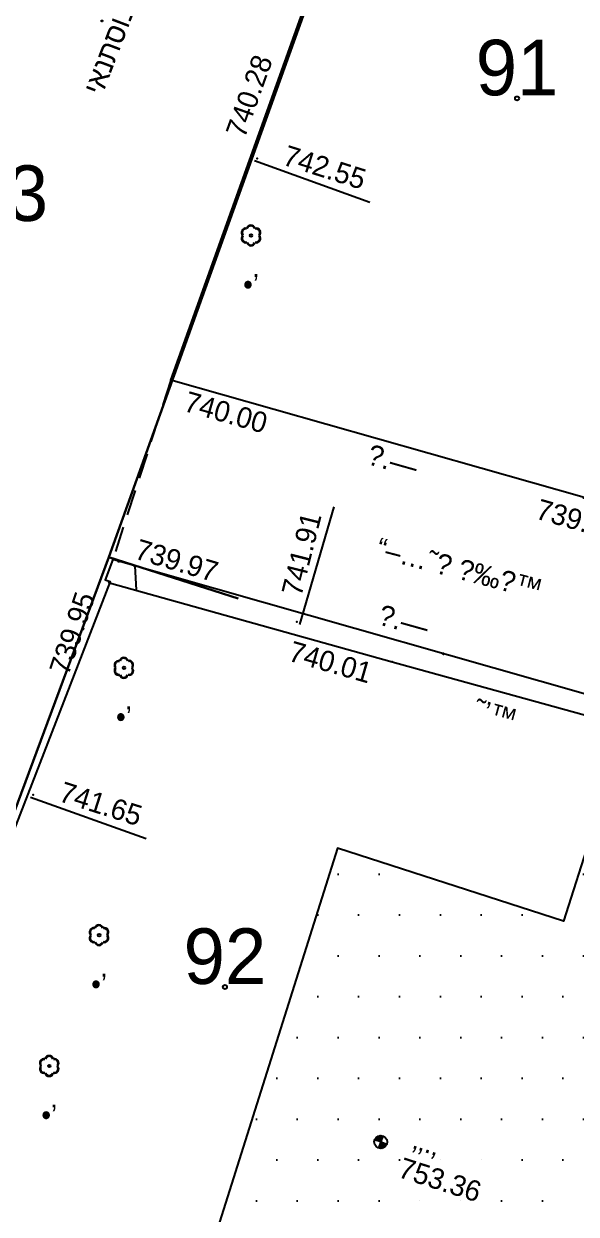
# Model space of a CAD drawing. Extents: x 220180 to 220303, y 630173 to 630265.
# Drawn here: x 220225.79 to 220236.51, y 630204.7 to 630227.84 of the extents above; entities that cross this region are included whole.
import ezdxf
from ezdxf.enums import TextEntityAlignment as Align

# ---------------------------------------------------------------- set-up
doc = ezdxf.new("R2010")
doc.units = 0
doc.linetypes.add('DASHED', pattern=[0.75, 0.5, -0.25])
for name, color, linetype in [('C1602_0', 236, 'Continuous'), ('C1603_0', 236, 'Continuous'), ('M1502', 15, 'Continuous'), ('M2801', 95, 'Continuous')]:
    doc.layers.add(name, color=color, linetype=linetype)
for name, color, linetype, lineweight in [('M2200', 5, 'Continuous', 25), ('M2221', 1, 'Continuous', 25), ('M2299', 7, 'Continuous', 25), ('M2401', 14, 'DASHED', 25), ('M2407', 22, 'DASHED', 25), ('M2605', 142, 'Continuous', 25), ('M2612', 64, 'Continuous', 25), ('M2651', 1, 'Continuous', 25)]:
    doc.layers.add(name, color=color, linetype=linetype, lineweight=lineweight)
doc.styles.add('HANIT_TEXT', font='hebtxt')
doc.styles.add('hebtxt', font='hebtxt.shx')

# ---------------------------------------------------------------- blocks, each defined once
blk = doc.blocks.new('C1603')
at = {"color": 255}
blk.add_circle((0, 0), 0.1, dxfattribs=at)
at = {"style": 'hebtxt', "width": 3}
blk.add_attdef('CROSS', text='', height=4, dxfattribs=at).set_placement((0, 1.5), align=Align.MIDDLE)
at = {"style": 'hebtxt'}
blk.add_attdef('PARCEL_NAME', text='', height=2.7, dxfattribs=at).set_placement((0, 1.5), align=Align.MIDDLE)
at = {"style": 'hebtxt', "flags": 1}
for tag, p in [('GUSH', (0, -1)), ('PARCEL_STATUS', (0, -2.5)), ('PARCEL_SOURCE', (0, -4)), ('LEGAL_AREA', (0, -5.5)), ('CALC_AREA', (0, -7)), ('PARCEL_PREVIOUS', (0, -8.5)), ('GUSH_PREVIOUS', (0, -10)), ('TABA_PLAN', (0, -11.5)), ('TABA_MIGRASH', (0, -13)), ('TABA_YEUD', (0, -14.5)), ('COMMENT', (0, -16))]:
    blk.add_attdef(tag, text='', height=1, dxfattribs=at).set_placement(p, align=Align.MIDDLE)
blk = doc.blocks.new('M2801_E')
blk.add_circle((0, 0), 0.1)
for centre, radius, start, end in [((-0.404, 0.218), 0.341, 79.54762, 220.66756), ((-0.404, 0.218), 0.291, 79.54762, 220.66756), ((-0.011, 0.455), 0.345, 16.98879, 163.38726), ((-0.011, 0.455), 0.295, 16.98879, 163.38726), ((0.398, 0.229), 0.336, 316.98297, 103.51554), ((0.398, 0.229), 0.286, 316.98297, 103.51554), ((-0.401, -0.224), 0.342, 140.07378, 283.84502), ((-0.401, -0.224), 0.292, 140.07378, 283.84502), ((-0.008, -0.48), 0.32, 193.68325, 346.6724), ((-0.008, -0.48), 0.27, 193.68325, 346.6724), ((0.399, -0.231), 0.336, 253.47409, 43.39426), ((0.399, -0.231), 0.286, 253.47409, 43.39426)]:
    blk.add_arc(centre, radius, start, end)
at = {"style": 'HANIT_TEXT'}
blk.add_attdef('NAME', text='', height=1.6, dxfattribs=at).set_placement((0, 0.5), align=Align.BOTTOM_CENTER)
at = {"style": 'HANIT_TEXT', "flags": 1}
for tag, p in [('HEIGHT', (0, -1)), ('DIAMETER', (0, -5)), ('TOP_DIAMETER', (0, -7)), ('TYPE', (0, -9))]:
    blk.add_attdef(tag, text='', height=1.6, dxfattribs=at).set_placement(p, align=Align.TOP_CENTER)
at = {"style": 'HANIT_TEXT'}
blk.add_attdef('MARK', text='', height=1.6, dxfattribs=at).set_placement((0, -3), align=Align.TOP_CENTER)
blk = doc.blocks.new('M1502_P')
blk.add_point((0, 0))
at = {"style": 'HANIT_TEXT', "flags": 1}
blk.add_attdef('NAME', text='', height=1.6, dxfattribs=at).set_placement((0, 0.5), align=Align.BOTTOM_CENTER)
at = {"style": 'HANIT_TEXT'}
blk.add_attdef('HEIGHT', text='', height=1.6, dxfattribs=at).set_placement((0, -1), align=Align.TOP_CENTER)
at = {"style": 'HANIT_TEXT', "flags": 1}
blk.add_attdef('MARK', text='', height=1.6, dxfattribs=at).set_placement((0, -3), align=Align.TOP_CENTER)
blk = doc.blocks.new('M2612_A')
at = {"style": 'hebtxt'}
blk.add_attdef('MARK', text='', height=1, dxfattribs=at).set_placement((0, 0), align=Align.MIDDLE_CENTER)
blk = doc.blocks.new('M2401_A')
blk.add_circle((0, 0), 0.05)
at = {"style": 'hebtxt'}
blk.add_attdef('DESC', text='', height=1, dxfattribs=at).set_placement((-1, -1), align=Align.MIDDLE_RIGHT)
blk.add_attdef('MARK', text='', height=1, dxfattribs=at).set_placement((0, -1), align=Align.MIDDLE_LEFT)
blk = doc.blocks.new('M2407_A')
blk.add_circle((0, 0), 0.05)
at = {"style": 'hebtxt'}
blk.add_attdef('DESC', text='', height=1, dxfattribs=at).set_placement((-1, -1), align=Align.MIDDLE_RIGHT)
blk.add_attdef('MARK', text='', height=1, dxfattribs=at).set_placement((0, -1), align=Align.MIDDLE_LEFT)
blk = doc.blocks.new('M2605_A')
blk.add_circle((0, 0), 0.05)
at = {"style": 'hebtxt'}
blk.add_attdef('MARK', text='', height=1, dxfattribs=at).set_placement((0, -0.75), align=Align.MIDDLE_CENTER)
blk = doc.blocks.new('M2221_E')
for p, q in [((0, 0.1), (-0.49, 0.1)), ((0, 0.2), (-0.458, 0.2)), ((0, 0.3), (-0.4, 0.3)), ((0, 0.4), (-0.3, 0.4)), ((0, -0.1), (0.49, -0.1)), ((0, -0.2), (0.458, -0.2)), ((0, -0.3), (0.4, -0.3)), ((0, -0.4), (0.3, -0.4))]:
    blk.add_line(p, q)
for points in [[(0, 0), (-0.5, 0)], [(0, 0.5), (0, -0.5)], [(0, 0), (0.5, 0)]]:
    blk.add_lwpolyline(points)
blk.add_circle((0, 0), 0.5)
at = {"style": 'hebtxt'}
blk.add_attdef('MARK', text='', height=1, dxfattribs=at).set_placement((0, 0.5), align=Align.BOTTOM_CENTER)
blk.add_attdef('OH', text='', height=1, dxfattribs=at).set_placement((1, 0), align=Align.MIDDLE_LEFT)

msp = doc.modelspace()

# ---------------------------------------------------------------- hatches: boundary and pattern name
at = {"layer": 'M2299'}
h = msp.add_hatch(dxfattribs=at)
h.set_pattern_fill('DOTS', color=256, scale=0.5)
h.paths.add_polyline_path([(220238.463, 630211.518), (220236.806, 630212.077), (220236.268, 630210.393), (220231.88, 630211.808), (220228.255, 630200.31), (220234.512, 630198.633)])

# ---------------------------------------------------------------- linework, layer by layer
at = {"layer": 'C1602_0'}
for points in [[(220214.497, 630253.812), (220210.018, 630244.826), (220207.301, 630237.216), (220210.532, 630216.365), (220211.369, 630214.556), (220213.291, 630212.123), (220219.951, 630217.404), (220221.135, 630225.432), (220225.656, 630238.714), (220234.717, 630237.764), (220227.437, 630217.467), (220223.811, 630207.703)], [(220223.811, 630207.703), (220227.437, 630217.467), (220234.717, 630237.764), (220234.717, 630237.764), (220225.656, 630238.714), (220221.135, 630225.432), (220219.951, 630217.404), (220216.152, 630214.392), (220213.291, 630212.123), (220211.369, 630214.556), (220210.532, 630216.365), (220207.301, 630237.216), (220210.018, 630244.826), (220214.497, 630253.812)], [(220229.95, 630216.662), (220227.437, 630217.467), (220234.717, 630237.764), (220235.993, 630238.05)], [(220223.811, 630207.703), (220227.437, 630217.467), (220229.95, 630216.662)]]:
    msp.add_lwpolyline(points, dxfattribs=at)
at = {"layer": 'M2200'}
msp.add_polyline3d([(220238.463, 630211.518, 739.713), (220236.806, 630212.077, 739.721), (220236.268, 630210.393, 739.72), (220231.88, 630211.808, 739.728), (220228.255, 630200.31, 739.712)], dxfattribs=at)
at = {"layer": 'M2401'}
msp.add_polyline3d([(220228.639, 630220.907, 739.998), (220227.515, 630217.421, 739.971)], dxfattribs=at)
at = {"layer": 'M2605'}
for points in [[(220236.668, 630218.625, 739.083), (220228.639, 630220.907, 739.998), (220231.883, 630229.98, 740.479), (220231.773, 630230.017, 740.48), (220231.944, 630230.488, 740.565), (220231.944, 630230.488, 740.768), (220232.422, 630230.305, 740.859), (220232.507, 630230.166, 740.875), (220233.615, 630229.848, 741.023), (220233.571, 630229.678, 741.018)], [(220244.607, 630213.498, 738.26), (220238.893, 630215.119, 738.595), (220238.63, 630215.177, 738.595), (220238.471, 630215.183, 738.595), (220238.275, 630215.158, 738.595), (220238.08, 630215.084, 738.606), (220237.942, 630214.997, 738.625), (220237.811, 630214.863, 738.632), (220237.705, 630214.707, 738.651), (220237.625, 630214.537, 738.664), (220228.621, 630217.105, 739.998), (220227.515, 630217.421, 739.971), (220227.365, 630217.025, 739.938), (220227.461, 630216.995, 739.947), (220224.181, 630208.524, 739.686), (220223.499, 630206.762, 739.554), (220223.813, 630206.633, 739.545)], [(220227.939, 630217.3, 739.981), (220227.968, 630216.827, 739.952)], [(220227.452, 630216.972, 739.946), (220232.938, 630215.435, 740.007)]]:
    msp.add_polyline3d(points, dxfattribs=at)
at = {"layer": 'M2612'}
msp.add_polyline3d([(220232.938, 630215.435, 740.007), (220237.565, 630214.157, 740.036)], dxfattribs=at)
at = {"layer": 'M2651'}
for points, elevation in [([(220232.508, 630224.365), (220230.265, 630225.171)], 742.546), ([(220231.806, 630218.449), (220231.141, 630216.161)], 741.91), ([(220228.16, 630211.992), (220225.917, 630212.798)], 741.649)]:
    msp.add_lwpolyline(points, dxfattribs=dict(at, elevation=elevation))

# ---------------------------------------------------------------- block references
at = {"layer": 'C1603_0', "xscale": 0.4, "yscale": 0.4, "zscale": 0.4}
for p, values in [((220235.366, 630226.387), {'PARCEL_NAME': '91'}), ((220225.053, 630223.945), {'PARCEL_NAME': '123'}), ((220229.692, 630209.112), {'PARCEL_NAME': '92'})]:
    msp.add_blockref('C1603', p, dxfattribs=at).add_auto_attribs(values)
at = {"layer": 'M1502'}
ref = msp.add_blockref('M1502_P', (220230.523, 630226.176, 740.278), dxfattribs=dict(at, xscale=0.25, yscale=0.25, zscale=0.25, rotation=70.3227534348532))
ref.add_attrib('HEIGHT', '740.28', dxfattribs={"layer": '0', "height": 0.4, "rotation": 70.3228, "style": 'HANIT_TEXT'}).set_placement((220229.974, 630226.501, 740.278), align=Align.TOP_CENTER)
ref = msp.add_blockref('M1502_P', (220228.639, 630220.907, 739.998), dxfattribs=dict(at, xscale=0.25, yscale=0.25, zscale=0.25, rotation=344.1303521178875))
ref.add_attrib('HEIGHT', '740.00', dxfattribs={"layer": '0', "height": 0.4, "rotation": 344.1304, "style": 'HANIT_TEXT'}).set_placement((220229.766, 630220.477, 739.998), align=Align.TOP_CENTER)
at = {"layer": 'M1502', "xscale": 0.25, "yscale": 0.25, "zscale": 0.25, "rotation": 344.1303521178875}
msp.add_blockref('M1502_P', (220236.668, 630218.625, 739.083), dxfattribs=at).add_auto_attribs({'HEIGHT': '739.08'})
at = {"layer": 'M1502'}
ref = msp.add_blockref('M1502_P', (220227.515, 630217.421, 739.971), dxfattribs=dict(at, xscale=0.25, yscale=0.25, zscale=0.25, rotation=273.4879621256179))
ref.add_attrib('HEIGHT', '739.97', dxfattribs={"layer": '0', "height": 0.4, "rotation": 343.3642, "style": 'HANIT_TEXT'}).set_placement((220228.813, 630217.595, 739.971), align=Align.TOP_CENTER)
ref = msp.add_blockref('M1502_P', (220227.452, 630216.972, 739.946), dxfattribs=dict(at, xscale=0.25, yscale=0.25, zscale=0.25, rotation=344.3486354925663))
ref.add_attrib('HEIGHT', '739.95', dxfattribs={"layer": '0', "height": 0.4, "rotation": 71.256, "style": 'HANIT_TEXT'}).set_placement((220226.534, 630216.055, 739.946), align=Align.TOP_CENTER)
ref = msp.add_blockref('M1502_P', (220232.938, 630215.435, 740.007), dxfattribs=dict(at, xscale=0.25, yscale=0.25, zscale=0.25, rotation=344.0772293643926))
ref.add_attrib('HEIGHT', '740.01', dxfattribs={"layer": '0', "height": 0.4, "rotation": 344.0772, "style": 'HANIT_TEXT'}).set_placement((220231.798, 630215.621, 740.007), align=Align.TOP_CENTER)
at = {"layer": 'M2221'}
ref = msp.add_blockref('M2221_E', (220232.718, 630206.099, 753.355), dxfattribs=dict(at, xscale=0.2499999999999998, yscale=0.2499999999999998, zscale=0.2499999999999998, rotation=340.6829360235807))
ref.add_attrib('MARK', '‚‚.‚', dxfattribs={"layer": '0', "height": 0.4, "rotation": 341.5298, "style": 'hebtxt'}).set_placement((220233.52, 630205.791, 753.39), align=Align.BOTTOM_CENTER)
ref = msp.add_blockref('M1502_P', (220232.718, 630206.099, 753.355), dxfattribs=dict(at, xscale=0.2499999999999993, yscale=0.2499999999999993, zscale=0.2499999999999993, rotation=342.4268743729119))
ref.add_attrib('HEIGHT', '753.36', dxfattribs={"layer": '0', "height": 0.4, "rotation": 342.1459, "style": 'HANIT_TEXT'}).set_placement((220233.932, 630205.555, 753.382), align=Align.TOP_CENTER)
at = {"layer": 'M2401'}
ref = msp.add_blockref('M2401_A', (220227.303, 630227.893, 740.371), dxfattribs=dict(at, xscale=0.25, yscale=0.25, zscale=0.25, rotation=69.15836544476886))
ref.add_attrib('MARK', "יאנתסוב 'חר", dxfattribs={"layer": '0', "height": 0.4, "rotation": 69.1584, "style": 'HANIT_TEXT'}).set_placement((220227.42, 630227.848, 740.371), align=Align.TOP_CENTER)
at = {"layer": 'M2407'}
ref = msp.add_blockref('M2407_A', (220233.935, 630215.59, 739.592), dxfattribs=dict(at, xscale=0.25, yscale=0.25, zscale=0.25, rotation=338.5718475748203))
ref.add_attrib('MARK', '“–…˜\x8e \x8c‰\x81™', dxfattribs={"layer": '0', "height": 0.4, "rotation": 345.34, "style": 'HANIT_TEXT'}).set_placement((220234.299, 630217.439, 739.592), align=Align.TOP_CENTER)
at = {"layer": 'M2605'}
ref = msp.add_blockref('M2605_A', (220236.668, 630218.625, 739.083), dxfattribs=dict(at, xscale=0.25, yscale=0.25, zscale=0.25, rotation=344.1303521178875))
ref.add_attrib('MARK', ' \x81.—', dxfattribs={"layer": '0', "height": 0.4, "rotation": 344.1304, "style": 'HANIT_TEXT'}).set_placement((220232.936, 630219.557, 739.083), align=Align.TOP_CENTER)
ref = msp.add_blockref('M2605_A', (220227.632, 630217.388, 739.974), dxfattribs=dict(at, xscale=0.25, yscale=0.25, zscale=0.25, rotation=344.077229365313))
ref.add_attrib('MARK', ' \x81.—', dxfattribs={"layer": '0', "height": 0.4, "rotation": 66.5523, "style": 'HANIT_TEXT'}).set_placement((220224.775, 630211.795, 739.974), align=Align.TOP_CENTER)
at = {"layer": 'M2605', "xscale": 0.25, "yscale": 0.25, "zscale": 0.25, "rotation": 273.4879621256179}
msp.add_blockref('M2605_A', (220227.939, 630217.3, 739.981), dxfattribs=at)
at = {"layer": 'M2605'}
ref = msp.add_blockref('M2605_A', (220227.452, 630216.972, 739.946), dxfattribs=dict(at, xscale=0.25, yscale=0.25, zscale=0.25, rotation=344.3486354925663))
ref.add_attrib('MARK', ' \x81.—', dxfattribs={"layer": '0', "height": 0.4, "rotation": 344.3486, "style": 'HANIT_TEXT'}).set_placement((220233.149, 630216.442, 739.946), align=Align.TOP_CENTER)
at = {"layer": 'M2612'}
ref = msp.add_blockref('M2612_A', (220232.938, 630215.435, 740.007), dxfattribs=dict(at, xscale=0.25, yscale=0.25, zscale=0.25, rotation=344.5596470935071))
ref.add_attrib('MARK', '˜’™', dxfattribs={"layer": '0', "height": 0.4, "rotation": 344.5596, "style": 'HANIT_TEXT'}).set_placement((220235.003, 630214.605, 740.007), align=Align.TOP_CENTER)
at = {"layer": 'M2651', "linetype": 'Continuous'}
ref = msp.add_blockref('M1502_P', (220230.318, 630225.218, 742.547), dxfattribs=dict(at, xscale=0.2499999999999998, yscale=0.2499999999999998, zscale=0.2499999999999998, rotation=349.9249004709449))
ref.add_attrib('HEIGHT', '742.55', dxfattribs={"layer": '0', "height": 0.4, "rotation": 342.3716, "style": 'HANIT_TEXT'}).set_placement((220231.69, 630225.238, 742.631), align=Align.TOP_CENTER)
ref = msp.add_blockref('M1502_P', (220231.09, 630216.211, 741.911), dxfattribs=dict(at, xscale=0.2499999999999998, yscale=0.2499999999999998, zscale=0.2499999999999998, rotation=83.4707887915329))
ref.add_attrib('HEIGHT', '741.91', dxfattribs={"layer": '0', "height": 0.4, "rotation": 75.9175, "style": 'HANIT_TEXT'}).set_placement((220230.985, 630217.579, 741.995), align=Align.TOP_CENTER)
ref = msp.add_blockref('M1502_P', (220225.97, 630212.845, 741.649), dxfattribs=dict(at, xscale=0.2499999999999998, yscale=0.2499999999999998, zscale=0.2499999999999998, rotation=349.9249004709449))
ref.add_attrib('HEIGHT', '741.65', dxfattribs={"layer": '0', "height": 0.4, "rotation": 342.3716, "style": 'HANIT_TEXT'}).set_placement((220227.342, 630212.865, 741.733), align=Align.TOP_CENTER)
at = {"layer": 'M2801', "xscale": 0.25, "yscale": 0.25, "zscale": 0.25}
for p in [(220230.199, 630223.722), (220227.73, 630215.316), (220227.248, 630210.121), (220226.28, 630207.577)]:
    msp.add_blockref('M2801_E', p, dxfattribs=at).add_auto_attribs({'MARK': '•’'})

doc.saveas('drawing.dxf')
